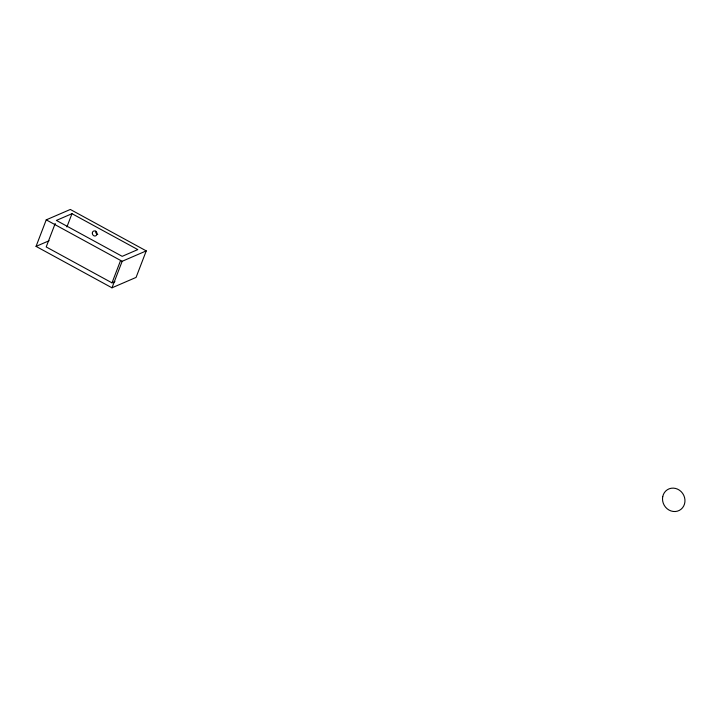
<?xml version="1.0" encoding="UTF-8"?>
<svg xmlns="http://www.w3.org/2000/svg" width="721" height="721" viewBox="0 0 721 721"><rect width="100%" height="100%" fill="white"/><g stroke="black" fill="none" stroke-linecap="round" stroke-linejoin="round"><path stroke-width="1.08" d="M36.05 246.384L46.234 219.86L70.325 209.46L146.255 250.89L136.071 277.414L111.98 287.814L36.05 246.384L49.1 240.751M55.211 223.483L46.198 246.942L112.007 282.857L114.936 281.587M66.9 226.944L71.992 213.686L137.801 249.592L122.191 256.334L56.382 220.419L71.992 213.686M112.007 282.857L120.623 260.416M111.98 287.814L122.164 261.29L146.255 250.89M46.234 219.86L122.164 261.29M97.777 234.505A2.614 2.28 66.6 0 1 95.794 231.117M92.333 232.991A2.614 2.28 66.6 0 0 95.65 235.884A2.614 2.28 66.6 0 0 96.01 231.522A2.614 2.28 66.6 0 0 92.333 232.991M662.734 496.643A11.96 10.977 59.7 0 0 677.298 511.189A11.96 10.977 59.7 0 0 681.183 491.659A11.96 10.977 59.7 0 0 662.734 496.643"/></g></svg>
